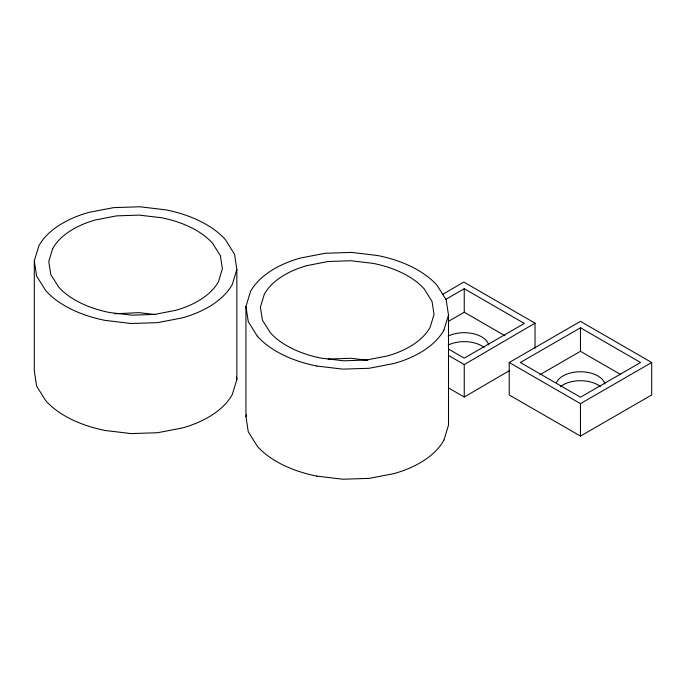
<?xml version="1.0" encoding="UTF-8"?>
<svg xmlns="http://www.w3.org/2000/svg" width="686" height="686" viewBox="0 0 686 686"><rect width="100%" height="100%" fill="white"/><g stroke="black" fill="none" stroke-linecap="round" stroke-linejoin="round"><path stroke-width="1.03" d="M34.3 260.8L38.879 245.837A97.018 56.012 0 0 1 88.708 212.42L113.576 207.635L139.935 206.769L166.003 209.882A105.893 61.14 0 0 1 225.462 239.714L234.535 254.223L236.859 269.478L236.859 379.572L232.28 394.527A97.018 56.012 0 0 1 182.45 427.953L157.583 432.729L131.223 433.595L105.155 430.482A105.893 61.14 0 0 1 45.705 400.65L36.624 386.141L34.3 370.886L34.3 260.8L36.624 276.055L45.688 290.564A105.893 61.14 0 0 0 105.155 320.396L131.223 323.509L157.583 322.643L182.45 317.858A97.018 56.012 0 0 0 232.271 284.433L236.859 269.478M316.795 476.118A105.893 61.14 0 0 1 257.336 446.286L248.263 431.777L245.94 416.522L245.94 306.428L250.519 291.473A97.018 56.012 0 0 1 300.339 258.047L325.207 253.271L351.575 252.405L377.634 255.518A105.893 61.14 0 0 1 437.093 285.35L446.174 299.859L448.498 315.114L448.498 425.2L443.919 440.163M245.94 416.522L246.548 414.524M443.919 330.069L448.498 315.114M442.65 294.405L463.787 282.04L535.029 323.175L535.029 348.308M448.515 387.95L464.242 397.031L464.242 364.558L535.029 323.175M464.242 397.031L509.286 370.689M445.746 299.405L464.242 288.729L524.361 323.432L464.242 358.143L448.515 349.063M448.515 321.314L464.242 312.233L504.939 335.728M509.226 362.5L580.467 321.365L651.7 362.5L651.7 394.965L580.467 436.09L509.226 394.965L509.226 362.5L580.467 403.625L651.7 362.5M580.467 327.788L520.348 362.5L580.467 397.203L640.578 362.5L580.467 327.788L580.467 351.301L539.771 374.796M306.822 265.645L328.114 261.512L350.7 260.731L373.055 263.364A90.766 52.402 0 0 1 424.137 288.857L431.983 301.274L434.041 314.351L430.173 327.179A83.16 48.011 0 0 1 387.607 355.897L366.315 360.03L343.729 360.81L321.374 358.178A90.766 52.402 0 0 1 270.293 332.684L262.446 320.268L260.397 307.191L264.256 294.363A83.16 48.011 0 0 1 306.822 265.645M114.451 313.811L139.069 312.645L155.036 314.522M328.114 359.052L350.7 358.272L367.73 360.279M316.795 366.024L342.863 369.137L369.222 368.271L394.081 363.486A97.018 56.012 0 0 0 443.902 330.069M316.795 476.118L342.863 479.231L369.222 478.365L394.081 473.58A97.018 56.012 0 0 0 443.902 440.155M580.467 351.301L620.23 374.264M448.515 355.477L464.242 364.558M257.327 336.191L248.263 321.683L245.94 306.428M236.396 376.52L236.859 379.572M580.467 403.625L580.467 436.09M464.242 288.729L464.242 312.233M316.795 366.032A105.893 61.14 0 0 1 257.336 336.191M560.359 386.698A24.679 14.252 0 0 1 600.301 386.484M556.56 382.445A24.679 14.252 0 0 1 581.848 371.778A24.679 14.252 0 0 1 604.906 384.014M448.198 336.114A24.679 14.252 0 0 1 472.971 333.619A24.679 14.252 0 0 1 488.681 344.955M448.198 345.075A24.679 14.252 0 0 1 484.076 347.416M52.616 248.735L48.757 261.563L50.815 274.632L58.644 287.057A90.766 52.402 0 0 0 109.734 312.55L132.089 315.174L154.684 314.402L175.968 310.261A83.16 48.011 0 0 0 218.534 281.543L222.401 268.715L220.343 255.646L212.514 243.221A90.766 52.402 0 0 0 161.424 217.728L139.069 215.104L116.474 215.876L95.191 220.017A83.16 48.011 0 0 0 52.633 248.735"/></g></svg>
